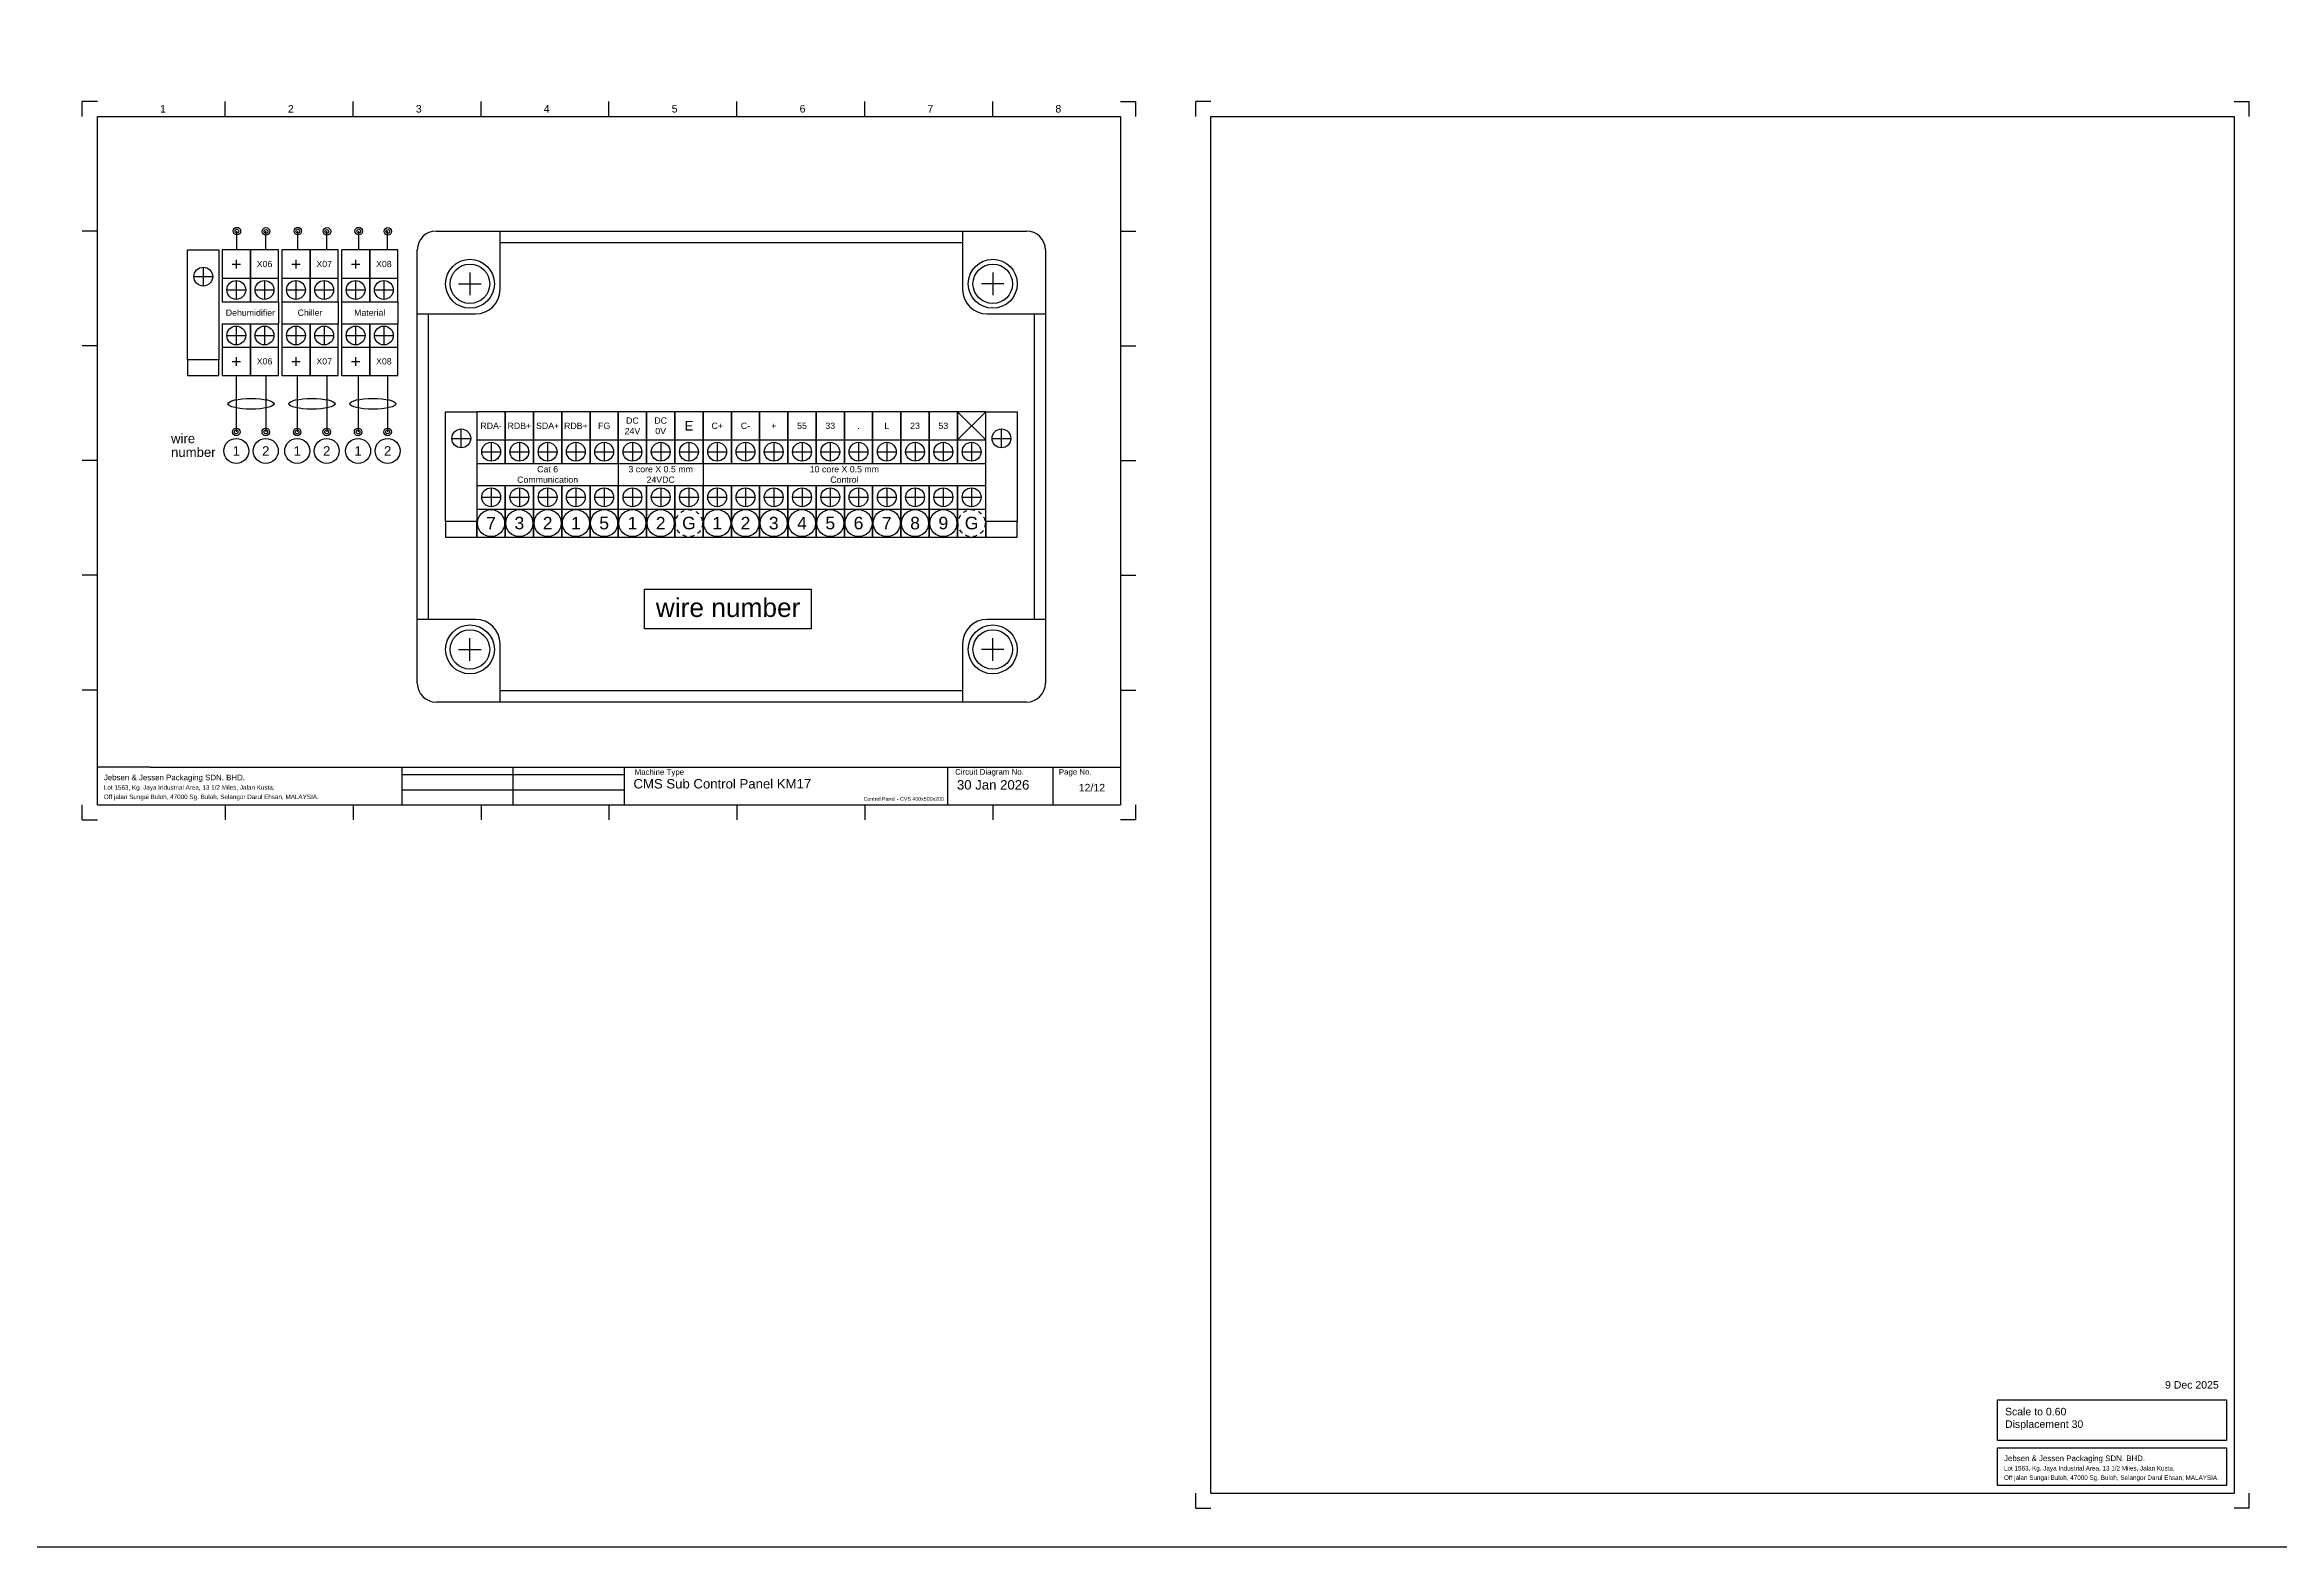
# Model space of a CAD drawing. Header units: millimetres. Extents: x -274 to 1996, y -129 to 878.
# Drawn here: x 92 to 804, y -129 to 350 of the extents above; entities that cross this region are included whole.
import ezdxf

# ---------------------------------------------------------------- set-up
doc = ezdxf.new("R2010")
doc.units = ezdxf.units.MM
doc.linetypes.add('JIS_02_1.2', pattern=[2.5, 1.25, -1.25])
for name, color, linetype in [('Wire-AC', 1, 'Continuous'), ('Wire-DC', 5, 'Continuous'), ('Wire-Ground', 3, 'JIS_02_1.2')]:
    doc.layers.add(name, color=color, linetype=linetype)
doc.styles.get("Standard").update_dxf_attribs({"font": 'arial.ttf'})

# ---------------------------------------------------------------- blocks, each defined once
blk = doc.blocks.new('Terminal Block')
at = {"transparency": 33554687}
for p, q in [((9, 0), (0, 0)), ((0, 0), (0, -16.5)), ((9, -16.5), (9, 0)), ((0, -23.5), (0, -40)), ((9, -40), (9, -23.5)), ((0, -40), (9, -40))]:
    blk.add_line(p, q, dxfattribs=at)
for p, q in [((0, -9), (9, -9)), ((1.5, -12.75), (7.5, -12.75)), ((4.5, -9.75), (4.5, -15.75)), ((0, -16.5), (9, -16.5)), ((0, -23.5), (9, -23.5)), ((1.5, -27.25), (7.5, -27.25)), ((4.5, -24.25), (4.5, -30.25)), ((0, -31), (9, -31))]:
    blk.add_line(p, q)
for centre in [(4.5, -12.75), (4.5, -27.25)]:
    blk.add_circle(centre, 3)

msp = doc.modelspace()

# ---------------------------------------------------------------- linework, layer by layer
for p, q in [((109.27, 331.72), (104.48, 331.72)), ((104.48, 326.92), (104.48, 331.72)), ((150, 326.92), (150, 331.72)), ((190.73, 326.92), (190.73, 331.72)), ((231.46, 326.92), (231.46, 331.72)), ((272.19, 326.92), (272.19, 331.72)), ((312.92, 326.92), (312.92, 331.72)), ((353.65, 326.92), (353.65, 331.72)), ((394.38, 326.92), (394.38, 331.72)), ((435.11, 331.72), (439.9, 331.72)), ((439.9, 326.92), (439.9, 331.72)), ((463.86, 331.72), (459.06, 331.72)), ((459.06, 326.92), (459.06, 331.72)), ((789.69, 331.72), (794.48, 331.72)), ((794.48, 326.92), (794.48, 331.72)), ((109.27, 326.92), (435.11, 326.92)), ((109.27, 107.7), (109.27, 326.92)), ((435.11, 326.92), (435.11, 107.7)), ((463.86, 326.92), (789.69, 326.92)), ((463.86, 107.7), (463.86, 326.92)), ((789.69, 326.92), (789.69, 107.7)), ((109.27, 290.39), (104.48, 290.39)), ((153.7, 284.4), (153.7, 290.39)), ((162.91, 284.4), (162.91, 290.39)), ((173.1, 284.4), (173.1, 290.39)), ((182.31, 284.4), (182.31, 290.39)), ((192.5, 284.4), (192.5, 290.39)), ((201.71, 284.4), (201.71, 290.39)), ((217.14, 290.39), (405.16, 290.39)), ((237.5, 271.82), (237.5, 290.39)), ((237.5, 286.79), (384.79, 286.79)), ((384.79, 290.39), (384.79, 271.82)), ((435.11, 290.39), (439.9, 290.39)), ((143, 278.9), (143, 272.9)), ((211.15, 146.38), (211.15, 284.4)), ((411.15, 284.4), (411.15, 146.38)), ((140, 275.9), (146, 275.9)), ((224.32, 273.62), (231.51, 273.62)), ((227.92, 277.21), (227.92, 270.02)), ((397.97, 273.62), (390.78, 273.62)), ((394.38, 277.21), (394.38, 270.02)), ((211.15, 264.03), (229.71, 264.03)), ((214.74, 166.74), (214.74, 264.03)), ((392.58, 264.03), (411.15, 264.03)), ((407.55, 264.03), (407.55, 166.74)), ((109.27, 253.85), (104.48, 253.85)), ((435.11, 253.85), (439.9, 253.85)), ((153.5, 244.4), (153.5, 226.43)), ((162.9, 244.4), (162.9, 226.43)), ((172.9, 244.4), (172.9, 226.43)), ((182.3, 244.4), (182.3, 226.43)), ((192.3, 244.4), (192.3, 226.43)), ((201.7, 244.4), (201.7, 226.43)), ((222.15, 224.38), (228.15, 224.38)), ((394.15, 224.38), (400.15, 224.38)), ((109.27, 217.31), (104.48, 217.31)), ((435.11, 217.31), (439.9, 217.31)), ((109.27, 180.78), (104.48, 180.78)), ((435.11, 180.78), (439.9, 180.78)), ((229.71, 166.74), (211.15, 166.74)), ((411.15, 166.74), (392.58, 166.74)), ((224.32, 157.16), (231.51, 157.16)), ((227.92, 153.57), (227.92, 160.75)), ((237.5, 140.39), (237.5, 158.96)), ((384.79, 158.96), (384.79, 140.39)), ((397.97, 157.16), (390.78, 157.16)), ((394.38, 153.57), (394.38, 160.75)), ((109.27, 144.24), (104.48, 144.24)), ((384.79, 143.98), (237.5, 143.98)), ((435.11, 144.24), (439.9, 144.24)), ((405.16, 140.39), (217.14, 140.39)), ((181.15, 119.68), (435.11, 119.68)), ((206.21, 117.29), (276.98, 117.29)), ((104.48, 102.91), (104.48, 107.7)), ((109.27, 107.7), (435.11, 107.7)), ((150, 107.7), (150, 102.91)), ((190.73, 107.7), (190.73, 102.91)), ((206.21, 112.5), (276.98, 112.5)), ((231.46, 107.7), (231.46, 102.91)), ((272.19, 107.7), (272.19, 102.91)), ((312.92, 107.7), (312.92, 102.91)), ((353.65, 107.7), (353.65, 102.91)), ((394.38, 107.7), (394.38, 102.91)), ((439.9, 102.91), (439.9, 107.7)), ((463.86, -111.52), (463.86, 107.7)), ((789.69, 107.7), (789.69, -111.52)), ((104.48, 102.91), (109.27, 102.91)), ((439.9, 102.91), (435.11, 102.91)), ((459.06, -116.31), (459.06, -111.52)), ((463.86, -111.52), (789.69, -111.52)), ((794.48, -116.31), (794.48, -111.52)), ((459.06, -116.31), (463.86, -116.31)), ((794.48, -116.31), (789.69, -116.31))]:
    msp.add_line(p, q)
at = {"transparency": 33554687}
for p, q in [((167, 267.9), (167, 260.9)), ((168, 267.9), (168, 260.9)), ((186, 267.9), (186, 260.9)), ((187, 267.9), (187, 260.9)), ((205, 267.9), (205, 260.9)), ((392.15, 232.88), (383.15, 223.88)), ((392.15, 223.88), (383.15, 232.88)), ((225.15, 221.38), (225.15, 227.38)), ((397.15, 221.38), (397.15, 227.38)), ((275.15, 216.38), (275.15, 209.38)), ((302.15, 216.38), (302.15, 209.38))]:
    msp.add_line(p, q, dxfattribs=at)
at = {"lineweight": -3}
for p, q in [((126.04, 119.68), (109.27, 119.68)), ((126.04, 119.68), (181.15, 119.68)), ((206.21, 119.68), (206.21, 107.7)), ((241.59, 119.68), (241.59, 107.7)), ((276.98, 119.68), (276.98, 107.7)), ((380, 119.68), (380, 107.7)), ((413.54, 119.68), (413.54, 107.7))]:
    msp.add_line(p, q, dxfattribs=at)
for points in [[(-274.07, 877.64), (1527.61, 877.64), (1545.62, -128.79), (-256.06, -128.79)], [(138, 284.4), (148, 284.4), (148, 249.4), (138, 249.4)], [(138, 244.4), (148, 244.4), (148, 249.4), (138, 249.4)], [(220.15, 232.88), (230.15, 232.88), (230.15, 197.88), (220.15, 197.88)], [(392.15, 232.88), (402.15, 232.88), (402.15, 197.88), (392.15, 197.88)], [(220.15, 192.88), (230.15, 192.88), (230.15, 197.88), (220.15, 197.88)], [(392.15, 192.88), (402.15, 192.88), (402.15, 197.88), (392.15, 197.88)], [(283.47, 176.36), (336.55, 176.36), (336.55, 163.68), (283.47, 163.68)], [(787.3, -94.75), (714.32, -94.75), (714.32, -81.86), (787.3, -81.86)], [(714.32, -97.14), (787.3, -97.14), (787.3, -109.12), (714.32, -109.12)]]:
    msp.add_lwpolyline(points, close=True)
for centre, radius in [((153.7, 290.39), 1.2), ((153.7, 290.39), 0.599), ((162.97, 290.29), 1.2), ((162.97, 290.29), 0.599), ((173.1, 290.39), 1.2), ((173.1, 290.39), 0.599), ((182.37, 290.29), 1.2), ((182.37, 290.29), 0.599), ((192.5, 290.39), 1.2), ((192.5, 290.39), 0.599), ((201.77, 290.29), 1.2), ((201.77, 290.29), 0.599), ((143, 275.9), 3), ((227.92, 273.62), 7.79), ((227.92, 273.62), 6.29), ((394.38, 273.62), 7.79), ((394.38, 273.62), 6.29), ((153.5, 220.38), 3.98), ((153.5, 226.43), 1.2), ((153.5, 226.43), 0.599), ((162.9, 220.38), 3.98), ((162.9, 226.43), 1.2), ((162.9, 226.43), 0.599), ((172.9, 220.38), 3.98), ((172.9, 226.43), 1.2), ((172.9, 226.43), 0.599), ((182.3, 220.38), 3.98), ((182.3, 226.43), 1.2), ((182.3, 226.43), 0.599), ((192.3, 220.38), 3.98), ((192.3, 226.43), 1.2), ((192.3, 226.43), 0.599), ((201.7, 220.38), 3.98), ((201.7, 226.43), 1.2), ((201.7, 226.43), 0.599), ((225.15, 224.38), 3), ((397.15, 224.38), 3), ((227.92, 157.16), 7.79), ((394.38, 157.16), 7.79), ((227.92, 157.16), 6.29), ((394.38, 157.16), 6.29)]:
    msp.add_circle(centre, radius)
for centre, radius, start, end in [((217.14, 284.4), 5.99, 90, 180), ((405.16, 284.4), 5.99, 0, 90), ((229.71, 271.82), 7.79, 270, 0), ((392.58, 271.82), 7.79, 180, 270), ((229.71, 158.96), 7.79, 0, 90), ((392.58, 158.96), 7.79, 90, 180), ((217.14, 146.38), 5.99, 180, 270), ((405.16, 146.38), 5.99, 270, 0)]:
    msp.add_arc(centre, radius, start, end)
for centre in [(158.2, 235.4), (177.6, 235.4), (197, 235.4)]:
    msp.add_ellipse(centre, major_axis=(-7.36, 0), ratio=0.231161)
at = {"layer": 'Wire-AC', "transparency": 33554687}
for centre in [(360.65, 197.38), (369.65, 197.38), (378.65, 197.38)]:
    msp.add_circle(centre, 4.3, dxfattribs=at)
at = {"layer": 'Wire-DC', "transparency": 33554687}
for centre in [(234.65, 197.38), (243.65, 197.38), (252.65, 197.38), (261.65, 197.38), (270.65, 197.38), (279.65, 197.38), (288.65, 197.38), (306.65, 197.38), (315.65, 197.38), (324.65, 197.38), (333.65, 197.38), (342.65, 197.38), (351.65, 197.38)]:
    msp.add_circle(centre, 4.3, dxfattribs=at)
at = {"layer": 'Wire-Ground', "transparency": 33554687}
for centre in [(297.65, 197.38), (387.65, 197.38)]:
    msp.add_circle(centre, 4.3, dxfattribs=at)

# ---------------------------------------------------------------- block references
at = {"transparency": 33554687}
for p in [(149, 284.4), (158, 284.4), (168, 284.4), (177, 284.4), (187, 284.4), (196, 284.4), (230.15, 232.88), (239.15, 232.88), (248.15, 232.88), (257.15, 232.88), (266.15, 232.88), (275.15, 232.88), (284.15, 232.88), (293.15, 232.88), (302.15, 232.88), (311.15, 232.88), (320.15, 232.88), (329.15, 232.88), (338.15, 232.88), (347.15, 232.88), (356.15, 232.88), (365.15, 232.88), (374.15, 232.88), (383.15, 232.88)]:
    msp.add_blockref('Terminal Block', p, dxfattribs=at)

# ---------------------------------------------------------------- texts
for s, height, p in [('wire', 2.995, (132.74, 222.85)), ('number', 2.995, (132.74, 218.49)), ('wire number', 5.9896, (287.1, 167.5))]:
    msp.add_text(s, height=height).set_placement(p)
at = {"lineweight": -3}
for s, height, p in [('Jebsen & Jessen Packaging SDN. BHD.', 1.7969, (111.35, 115.49)), ('Lot 1563, Kg. Jaya Industrial Area, 13 1/2 Miles, Jalan Kusta,', 1.4375, (111.35, 112.5)), ('Machine Type', 1.7969, (280.34, 117.22)), ('Circuit Diagram No.', 1.7969, (382.4, 117.29)), ('Page No.', 1.797, (415.43, 117.25)), ('Off jalan Sungai Buloh, 47000 Sg. Buloh, Selangor Darul Ehsan, MALAYSIA.', 1.4375, (111.35, 109.5)), ('Jebsen & Jessen Packaging SDN. BHD.', 1.7969, (716.4, -101.33)), ('Off jalan Sungai Buloh, 47000 Sg. Buloh, Selangor Darul Ehsan, MALAYSIA.', 1.4375, (716.4, -107.32)), ('Lot 1563, Kg. Jaya Industrial Area, 13 1/2 Miles, Jalan Kusta,', 1.4375, (716.4, -104.33))]:
    msp.add_text(s, height=height, dxfattribs=at).set_placement(p)
at = {"char_height": 2.4, "attachment_point": 1}
for s, insert in [('1', (129.23, 330.55)), ('2', (169.96, 330.55)), ('3', (210.69, 330.55)), ('4', (251.42, 330.55)), ('5', (292.15, 330.55)), ('6', (332.88, 330.55)), ('7', (373.61, 330.55)), ('8', (414.34, 330.55))]:
    msp.add_mtext(s, dxfattribs=dict(at, insert=insert))
at = {"attachment_point": 5}
for s, insert, char_height, width in [('\\pxsm0.75;+', (153.5, 279.9), 4, 9), ('\\pxsm0.75;X06', (162.5, 279.9), 2, 9), ('\\pxsm0.75;+', (172.5, 279.9), 4, 9), ('\\pxsm0.75;X07', (181.5, 279.9), 2, 9), ('\\pxsm0.75;+', (191.5, 279.9), 4, 9), ('\\pxsm0.75;X08', (200.5, 279.9), 2, 9), ('\\pxqc;Dehumidifier', (158, 264.4), 2, 18), ('\\pxqc;Chiller', (177, 264.4), 2, 18), ('\\pxqc;Material', (196, 264.4), 2, 18), ('\\pxsm0.75;+', (153.5, 248.9), 4, 9), ('\\pxsm0.75;X06', (162.5, 248.9), 2, 9), ('\\pxsm0.75;+', (172.5, 248.9), 4, 9), ('\\pxsm0.75;X07', (181.5, 248.9), 2, 9), ('\\pxsm0.75;+', (191.5, 248.9), 4, 9), ('\\pxsm0.75;X08', (200.5, 248.9), 2, 9), ('1', (153.5, 220.38), 3, 8.2768), ('2', (162.9, 220.38), 3, 8.2768), ('1', (172.9, 220.38), 3, 8.2768), ('2', (182.3, 220.38), 3, 8.2768), ('1', (192.3, 220.38), 3, 8.2768), ('2', (201.7, 220.38), 3, 8.2768)]:
    msp.add_mtext(s, dxfattribs=dict(at, insert=insert, char_height=char_height, width=width))
at = {"color": 5, "transparency": 33554687, "char_height": 3, "attachment_point": 7}
for s, insert, width in [('{\\C256;CMS Sub Control Panel KM17}', (279.98, 112.84), 100.0215), ('{\\C256;30 Jan 2026}', (382.98, 112.5), 30.5634)]:
    msp.add_mtext(s, dxfattribs=dict(at, insert=insert, width=width))
at = {"lineweight": -3, "attachment_point": 1}
for s, insert, char_height, width in [('12/12', (421.78, 114.35), 2.396, 9.5823), ('Control Panel - CVS 400x500x200', (353.27, 110.17), 1.1979, 53.0764), ('9 Dec 2025', (767.67, -75.84), 2.396, 30.0335), ('Scale to 0.60\\PDisplacement 30', (716.72, -84.36), 2.3958, 68.0889)]:
    msp.add_mtext(s, dxfattribs=dict(at, insert=insert, char_height=char_height, width=width))
at = {"layer": 'Wire-AC', "width": 9, "attachment_point": 5}
for s, insert, char_height in [('L', (360.65, 228.38), 2), ('23', (369.65, 228.38), 2), ('53', (378.65, 228.38), 2), ('7', (360.65, 197.38), 4), ('8', (369.65, 197.38), 4), ('9', (378.65, 197.38), 4)]:
    msp.add_mtext(s, dxfattribs=dict(at, insert=insert, char_height=char_height))
at = {"layer": 'Wire-DC', "attachment_point": 5}
for s, insert, char_height, width in [('RDA-', (234.65, 228.38), 2, 9), ('RDB+', (243.65, 228.38), 2, 9), ('SDA+', (252.65, 228.38), 2, 9), ('RDB+', (261.65, 228.38), 2, 9), ('FG', (270.65, 228.38), 2, 9), ('DC 24V', (279.65, 228.38), 2, 8.9984), ('DC\\P0V', (288.65, 228.38), 2, 8.9968), ('C+', (306.65, 228.38), 2, 9), ('C-', (315.65, 228.38), 2, 9), ('+', (324.65, 228.38), 2, 9), ('55', (333.65, 228.38), 2, 9), ('33', (342.65, 228.38), 2, 9), ('.', (351.65, 228.38), 2, 9), ('\\pxqc;Cat 6\\PCommunication', (252.65, 212.88), 2, 45), ('\\pxqc;3 core X 0.5 mm\\P24VDC', (288.65, 212.88), 2, 27), ('\\pxqc;10 core X 0.5 mm\\PControl', (347.15, 212.88), 2, 90), ('7', (234.65, 197.38), 4, 9), ('3', (243.65, 197.38), 4, 9), ('2', (252.65, 197.38), 4, 9), ('1', (261.65, 197.38), 4, 9), ('5', (270.65, 197.38), 4, 9), ('1', (279.65, 197.38), 4, 9), ('{\\C5;2}', (288.65, 197.38), 4, 9), ('1', (306.65, 197.38), 4, 9), ('{\\C5;2}', (315.65, 197.38), 4, 9), ('{\\C5;3}', (324.65, 197.38), 4, 9), ('{\\C5;4}', (333.65, 197.38), 4, 9), ('{\\C5;5}', (342.65, 197.38), 4, 9), ('6', (351.65, 197.38), 4, 9)]:
    msp.add_mtext(s, dxfattribs=dict(at, insert=insert, char_height=char_height, width=width))
at = {"layer": 'Wire-Ground', "attachment_point": 5}
for s, insert, char_height, width in [('E', (297.65, 228.38), 3, 8.9971), ('G', (297.65, 197.38), 4, 9), ('G', (387.65, 197.38), 4, 9)]:
    msp.add_mtext(s, dxfattribs=dict(at, insert=insert, char_height=char_height, width=width))

doc.saveas('drawing.dxf')
